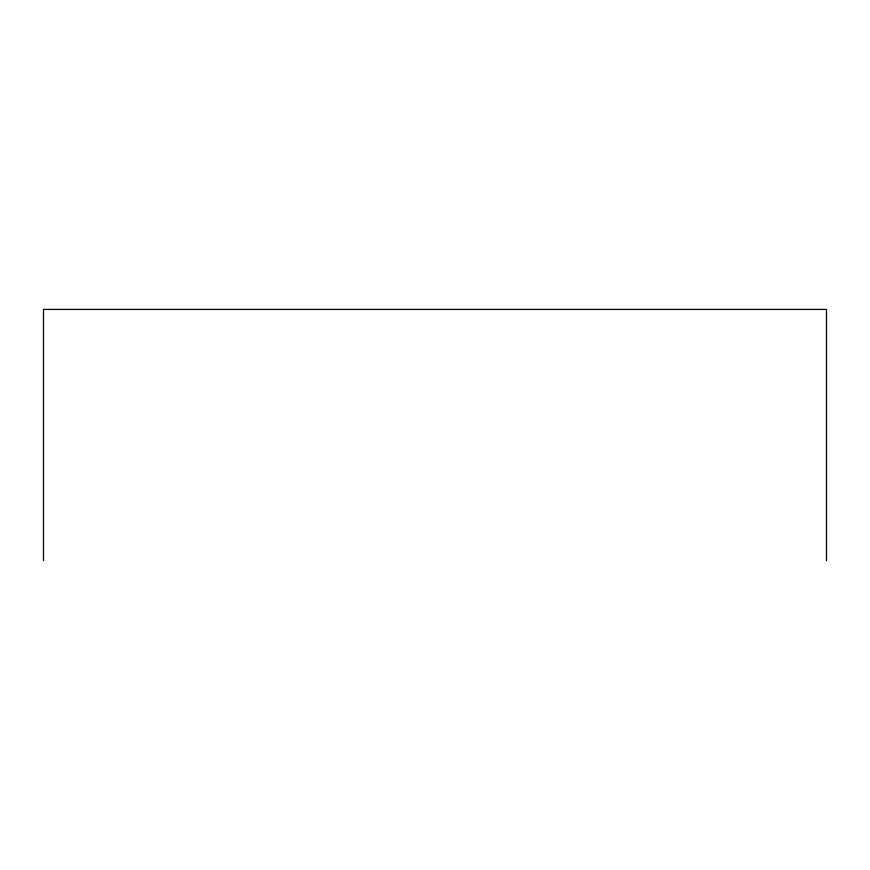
<?xml version="1.0" encoding="UTF-8"?>
<svg xmlns="http://www.w3.org/2000/svg" width="870" height="870" viewBox="0 0 870 870"><rect width="100%" height="100%" fill="white"/><g stroke="black" fill="none" stroke-linecap="round" stroke-linejoin="round"><path stroke-width="1.3" d="M826.5 560.584L826.5 309.415L43.5 309.415L43.5 560.584"/></g></svg>
